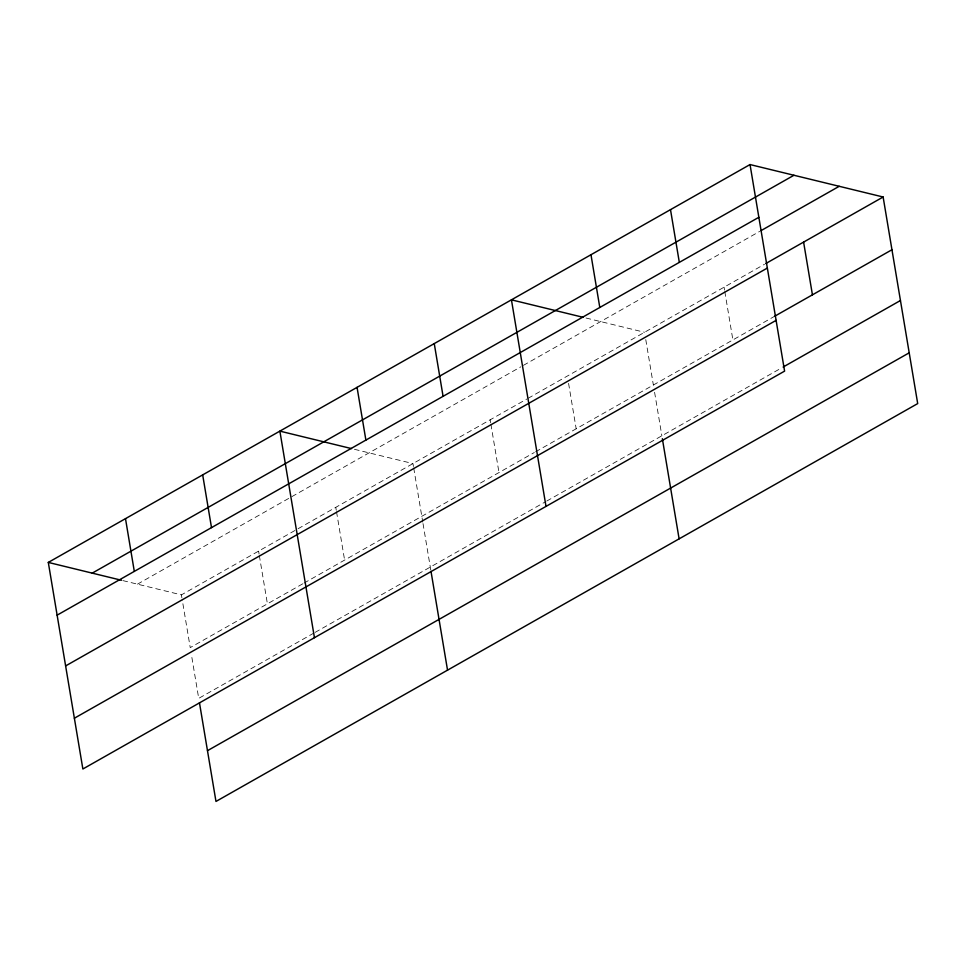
<?xml version="1.0" encoding="UTF-8"?>
<svg xmlns="http://www.w3.org/2000/svg" width="966" height="966" viewBox="0 0 966 966"><rect width="100%" height="100%" fill="white"/><g stroke="black" fill="none" stroke-linecap="round" stroke-linejoin="round"><path stroke-width="0.72" stroke-dasharray="4.83 3.62" d="M137.474 584.164L289.245 498.118M291.865 496.633L520.819 366.826M523.427 365.341L759.674 231.393M122.875 580.602L181.403 594.875L526.796 399.043M528.1 398.306L764.492 264.273M302.744 583.814L190.23 647.606L182.139 599.27M304.048 583.078L534.307 452.523M535.623 451.774L774.623 316.268M313.853 633.092L198.718 698.37L191.437 654.863M315.158 632.356L545.428 501.801M546.732 501.064L781.808 367.78M586.024 318.019L644.539 332.28M354.45 449.311L412.977 463.571L413.46 466.506M724.077 287.192L724.56 290.126M724.814 291.587L732.892 339.923M645.771 339.609L653.366 385.023M654.586 392.268L661.867 435.787M568.576 383.369L576.183 428.783M490.16 419.812L490.656 422.746M490.897 424.207L498.987 472.543M413.714 467.967L422.77 522.111M423.011 523.56L430.776 569.988M335.782 507.343L336.277 510.265M336.518 511.739L344.608 560.075M258.598 551.103L259.081 554.037M259.323 555.498L267.413 603.847M181.403 594.875L181.898 597.797"/><path stroke-width="1.45" d="M750.027 164.558L784.597 371.125L82.871 768.996L48.3 562.417L750.027 164.558L883.129 197.004L917.7 403.583L215.973 801.442L199.455 702.729M92.229 573.128L793.955 175.269M57.127 615.149L758.853 217.29M760.979 230.657L839.212 186.305M765.797 263.537L883.129 197.004M65.616 665.924L767.354 268.053M774.623 316.268L891.956 249.747M74.37 718.221L776.109 320.362M783.112 367.044L900.457 300.511M207.473 750.679L909.199 352.819M583.102 317.307L511.437 299.834L546.007 506.401M351.527 448.598L279.874 431.126L314.445 637.693M48.3 562.417L121.426 580.252M803.603 242.104L812.43 294.835M670.501 209.646L679.327 262.378M662.35 438.685L679.11 538.859M590.975 254.734L599.801 307.478M434.253 343.594L443.08 396.326M431.017 571.437L447.536 670.15M357.058 387.354L365.885 440.098M202.679 474.886L211.506 527.629M125.495 518.657L134.31 571.389"/></g></svg>
